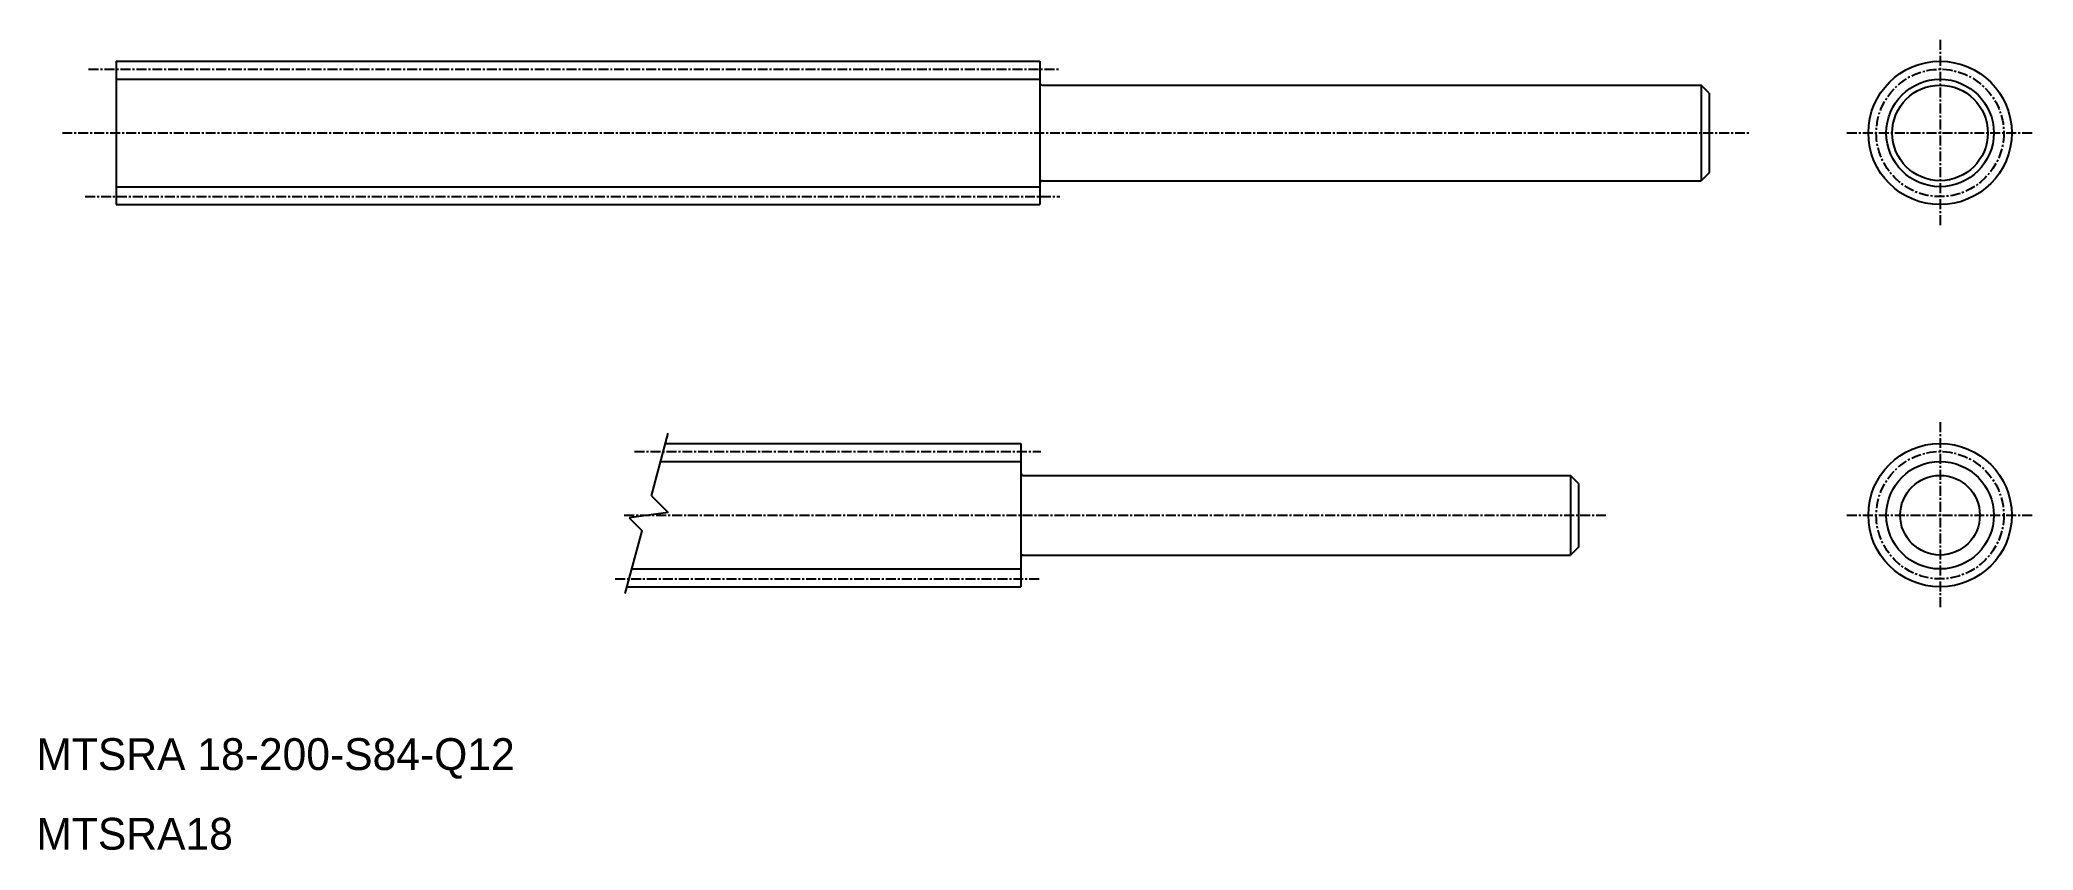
# Model space of a CAD drawing. Extents: x 10 to 261, y 10 to 112.
import ezdxf

# ---------------------------------------------------------------- set-up
doc = ezdxf.new("R2010")
doc.units = 0
doc.linetypes.add('CENTER', pattern=[2, 1.25, -0.25, 0.25, -0.25])
doc.layers.get('0').update_dxf_attribs({"linetype": 'CONTINUOUS'})
doc.layers.add('CENTER', color=1, linetype='CENTER')

msp = doc.modelspace()

# ---------------------------------------------------------------- linework, layer by layer
at = {"color": 7, "linetype": 'CONTINUOUS'}
for p, q in [((20, 109), (136, 109)), ((20, 109), (20, 91)), ((136, 109), (136, 91)), ((136.3, 106), (219, 106)), ((219, 106), (219, 94)), ((220, 105), (219, 106)), ((220, 105), (220, 95)), ((136.3, 94), (219, 94)), ((220, 95), (219, 94)), ((20, 91), (136, 91)), ((88.99, 61), (133.6, 61)), ((133.6, 61), (133.6, 43)), ((133.9, 57), (202.6, 57)), ((203.6, 56), (202.6, 57)), ((202.6, 57), (202.6, 47)), ((203.6, 56), (203.6, 48)), ((203.6, 48), (202.6, 47)), ((133.9, 47), (202.6, 47)), ((84.17, 43), (133.6, 43))]:
    msp.add_line(p, q, dxfattribs=at)
at = {"color": 3, "linetype": 'CONTINUOUS'}
for p, q in [((20, 106.75), (136, 106.75)), ((20, 93.25), (136, 93.25)), ((87.23, 54.42), (89.34, 62.31)), ((88.39, 58.75), (133.6, 58.75)), ((87.23, 54.42), (89.33, 52.32)), ((89.33, 52.32), (84.42, 51.68)), ((84.42, 51.68), (86.06, 50.05)), ((83.94, 42.17), (86.06, 50.05)), ((84.77, 45.25), (133.6, 45.25))]:
    msp.add_line(p, q, dxfattribs=at)
at = {"color": 7, "linetype": 'CONTINUOUS'}
for centre, radius in [((249, 100), 9), ((249, 100), 6), ((249, 52), 9), ((249, 52), 5)]:
    msp.add_circle(centre, radius, dxfattribs=at)
at = {"color": 3, "linetype": 'CONTINUOUS'}
for centre in [(249, 100), (249, 52)]:
    msp.add_circle(centre, 6.75, dxfattribs=at)
at = {"color": 7, "linetype": 'CONTINUOUS'}
for centre, start, end in [((136.3, 106.3), 180, 270), ((136.3, 93.7), 90, 180), ((133.9, 57.3), 180, 270), ((133.9, 46.7), 90, 180)]:
    msp.add_arc(centre, 0.3, start, end, dxfattribs=at)
at = {"layer": 'CENTER', "color": 1, "linetype": 'CENTER'}
for p, q in [((249, 111.69), (249, 88.31)), ((16.56, 108), (138.5, 108)), ((13.26, 100), (225, 100)), ((237.31, 100), (260.69, 100)), ((16.12, 92), (138.5, 92)), ((249, 63.69), (249, 40.31)), ((85.1, 60), (136.1, 60)), ((83.81, 52), (207.09, 52)), ((237.31, 52), (260.69, 52)), ((82.66, 44), (136.1, 44))]:
    msp.add_line(p, q, dxfattribs=at)
for centre in [(249, 100), (249, 52)]:
    msp.add_circle(centre, 8, dxfattribs=at)

# ---------------------------------------------------------------- texts
at = {"color": 7, "linetype": 'CONTINUOUS'}
for s, p in [('MTSRA 18-200-S84-Q12', (10, 20)), ('MTSRA18', (10, 10))]:
    msp.add_text(s, height=4, dxfattribs=at).set_placement(p)

doc.saveas('drawing.dxf')
